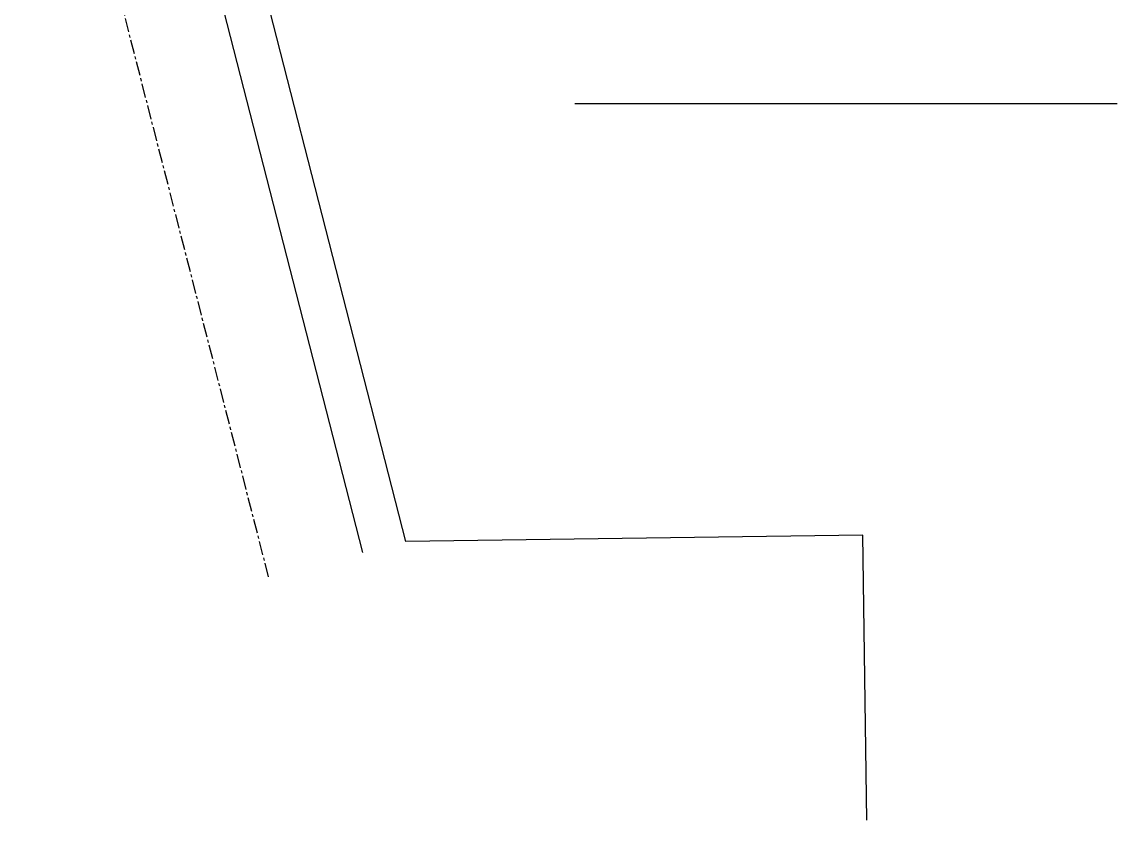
# Model space of a CAD drawing. Extents: x -738708 to 1376724, y 0 to 1572010.
# Drawn here: x 336535 to 583756, y 568876 to 749130 of the extents above; entities that cross this region are included whole.
import ezdxf

# ---------------------------------------------------------------- set-up
doc = ezdxf.new("R2010")
doc.units = 0
doc.linetypes.add('CENTER', pattern=[50.8, 31.75, -6.35, 6.35, -6.35])
doc.layers.get('0').update_dxf_attribs({"linetype": 'CONTINUOUS'})
doc.layers.add('轴线', color=1, linetype='CENTER')

msp = doc.modelspace()

# ---------------------------------------------------------------- linework, layer by layer
at = {"ltscale": 100}
for p, q in [((423217.1, 631773.1), (367632.1, 848646.1)), ((413530.2, 629290.4), (357914.2, 846284.5)), ((461356.1, 730726.1), (583756.1, 730726.1)), ((526359.1, 633214.1), (423217.1, 631773.1)), ((527268.1, 568876.1), (526359.1, 633214.1))]:
    msp.add_line(p, q, dxfattribs=at)
at = {"layer": '轴线', "ltscale": 100}
msp.add_line((392219.1, 623828.3), (336534.7, 841089), dxfattribs=at)

doc.saveas('drawing.dxf')
